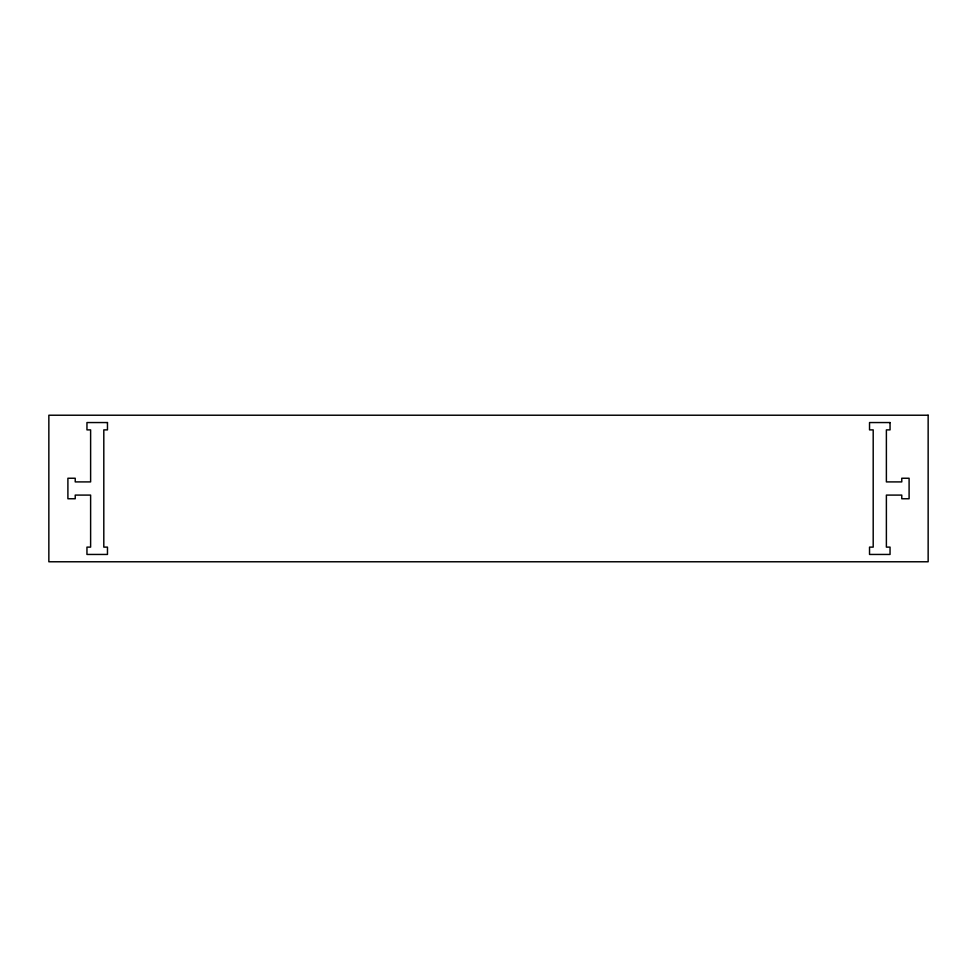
<?xml version="1.0" encoding="UTF-8"?>
<svg xmlns="http://www.w3.org/2000/svg" width="977" height="977" viewBox="0 0 977 977"><rect width="100%" height="100%" fill="white"/><g stroke="black" fill="none" stroke-linecap="round" stroke-linejoin="round"><path stroke-width="1.47" d="M928.15 415.225L48.85 415.225L48.85 561.775L928.15 561.775L928.15 415.225M107.47 422.553L86.953 422.553L86.953 429.88L90.617 429.88L90.617 481.905L75.229 481.905L75.229 478.242L67.901 478.242L67.901 498.758L75.229 498.758L75.229 495.095L90.617 495.095L90.617 547.12L86.953 547.12L86.953 554.447L107.47 554.447L107.47 547.12L103.806 547.12L103.806 429.88L107.47 429.88L107.47 422.553M890.047 422.553L869.53 422.553L869.53 429.88L873.194 429.88L873.194 547.12L869.53 547.12L869.53 554.447L890.047 554.447L890.047 547.12L886.383 547.12L886.383 495.095L901.771 495.095L901.771 498.758L909.098 498.758L909.098 478.242L901.771 478.242L901.771 481.905L886.383 481.905L886.383 429.88L890.047 429.88L890.047 422.553"/></g></svg>
